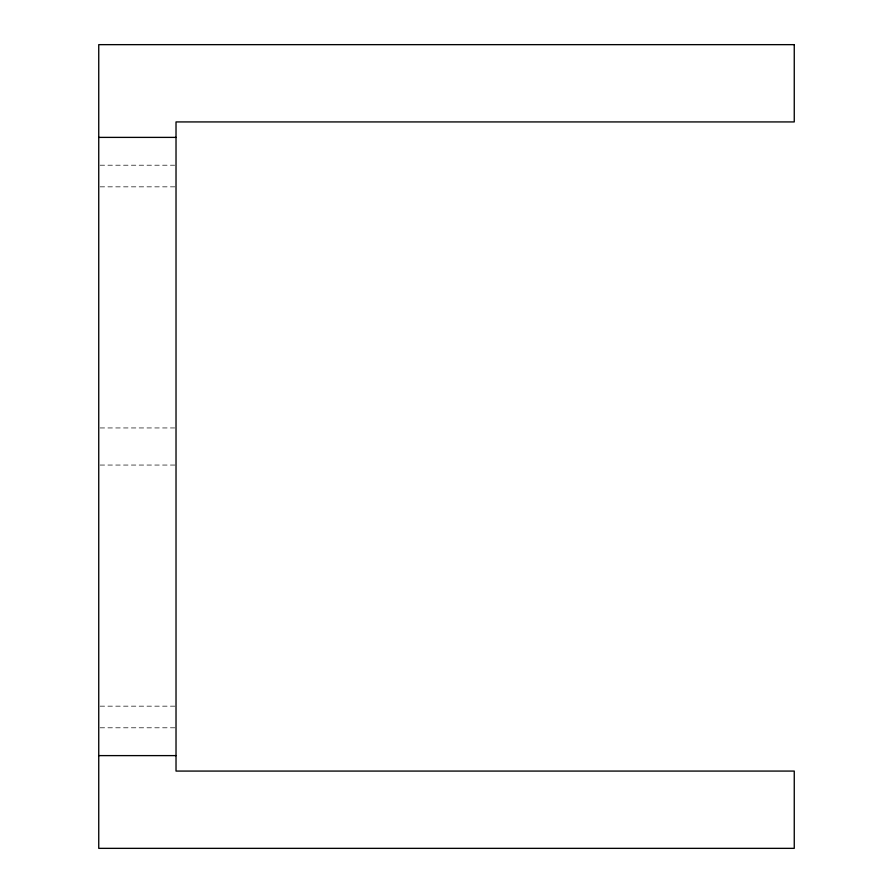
<?xml version="1.0" encoding="UTF-8"?>
<svg xmlns="http://www.w3.org/2000/svg" width="893" height="893" viewBox="0 0 893 893"><rect width="100%" height="100%" fill="white"/><g stroke="black" fill="none" stroke-linecap="round" stroke-linejoin="round"><path stroke-width="0.67" stroke-dasharray="4.46 3.35" d="M100.128 165.205L174.648 165.205M100.128 186.838L176.021 186.838M100.128 427.948L174.648 427.948M100.128 465.052L176.021 465.052M100.128 706.162L176.021 706.162M100.128 727.795L176.021 727.795"/><path stroke-width="1.34" d="M98.743 137.388L176.021 137.388M98.743 755.612L176.021 755.612M794.257 44.65L98.743 44.65L98.743 848.35L794.257 848.35L794.257 771.072L176.021 771.072L176.021 121.928L794.257 121.928L794.257 44.65"/></g></svg>
